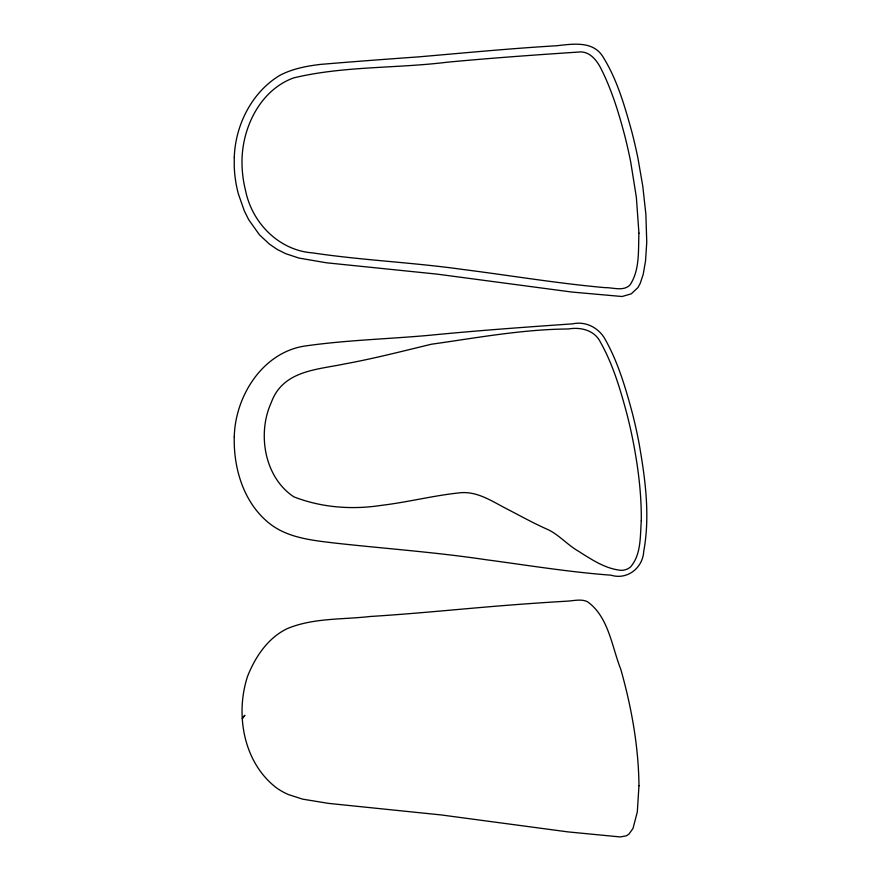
<?xml version="1.0" encoding="UTF-8"?>
<svg xmlns="http://www.w3.org/2000/svg" width="881" height="881" viewBox="0 0 881 881"><rect width="100%" height="100%" fill="white"/><g stroke="black" fill="none" stroke-linecap="round" stroke-linejoin="round"><path stroke-width="1.32" d="M638.934 233.168C638.174 250.435 640.013 270.236 629.827 285.18C623.01 291.556 613.11 287.459 604.95 287.635C557.277 283.385 510.044 275.445 462.58 269.432C412.793 262.406 362.432 260.336 312.7 252.902C278.903 250.468 251.988 222.904 245.535 190.439A117.889 116.744 -5.6 0 1 242.022 164.373C241.075 129.639 259.344 90.369 293.549 77.924C343.755 65.844 396.208 68.542 447.328 62.199C491.785 58.014 536.353 54.842 580.898 51.902C590.369 52.155 596.8 60.503 600.798 68.211C611.634 89.587 618.704 112.614 624.761 135.729A504.692 504.692 0 0 1 630.741 162.159L636.357 197.289L638.934 233.168M234.28 157.203L234.236 166.035A125.554 124.474 -5.1 0 0 238.355 193.875L244.378 211.022L248.64 219.589L259.432 234.798L269.531 244.213L277.174 249.4L285.576 253.629L298.989 258.089L326.466 262.791L437.163 274.134L571.813 292.04L622.096 296.512L631.27 293.836L637.932 287.58L640.212 283.385L643.196 274.365L645.542 260.952L646.753 242.132L645.872 214.237L642.756 185.979L637.965 158.404A511.993 511.993 0 0 0 631.6 130.906C624.519 105.588 617.185 79.719 603.21 57.221C593.42 40.394 572.507 44.028 556.429 45.768C510.253 48.499 464.21 52.948 418.134 56.913C385.526 59.225 352.94 61.681 320.365 64.412C306.544 66.064 292.525 68.751 280.081 75.226C251.966 91.976 235.37 124.948 234.28 157.203M234.258 437.075C233.487 468.56 243.707 502.611 268.903 523.006C287.041 537.707 311.158 540.207 333.503 542.916C384.303 548.588 435.346 552.134 485.927 559.71C527.576 565.239 569.104 572.088 611.029 575.183C627.206 580.238 642.866 567.948 643.725 551.374C650.332 515.44 645.233 478.504 638.989 442.901A509.681 509.681 0 0 0 632.294 412.903C625.609 388.003 618.231 362.895 605.654 340.231C599.576 328.25 586.074 320.849 572.694 323.845C524.624 327.192 476.555 330.639 428.595 335.375C387.915 339.009 346.927 340.11 306.467 345.804C263.1 351.332 235.095 395.899 234.258 437.075M638.967 785.775L637.315 811.897L633.032 828.371L628.99 834.076L626.358 835.805L620.268 836.95L567.893 831.884L441.271 814.947L328.448 803.373L302.646 799.144L288.726 794.673A62.947 62.595 -28.2 0 1 276.535 787.889C243.497 762.704 235.007 714.359 247.583 676.289C255.281 656.819 268.121 637.558 287.635 628.461C313.735 617.735 342.676 619.695 370.207 616.48C415.017 613.727 459.673 609.079 504.417 605.511C525.561 603.837 546.716 602.351 567.893 601.117C574.28 600.655 581.053 598.904 587.198 601.558C608.617 616.491 611.777 646.599 620.819 669.395C631.479 707.245 638.582 746.361 638.967 785.775M641.28 520.77C640.124 536.276 641.313 554.501 630.532 566.968A14.514 14.514 0 0 1 621.59 570.359C610.015 569.412 599.311 564.104 589.521 558.136A256.492 256.492 0 0 1 578.894 551.462C567.871 545.306 559.49 535.207 548.169 529.69C533.743 523.402 519.999 515.671 506.013 508.469C491.389 500.871 476.368 490.64 459.001 492.897C432.945 495.684 407.44 502.247 381.407 505.364C351.993 509.901 321.642 507.643 293.891 496.862C264.41 477.469 257.098 433.617 271.205 402.727C282.79 370.35 316.929 369.8 345.132 363.842C374.15 358.534 402.859 351.101 431.404 344.229C476.907 337.83 522.345 329.329 568.432 328.976C580.744 326.818 594.73 330.243 600.545 342.379C613.187 364.91 620.477 389.964 627.129 414.786A504.802 504.802 0 0 1 633.45 443.066C638.307 468.659 641.577 494.682 641.28 520.77M243.464 716.727L242.297 718.632L244.907 715.273L243.464 716.727"/></g></svg>
